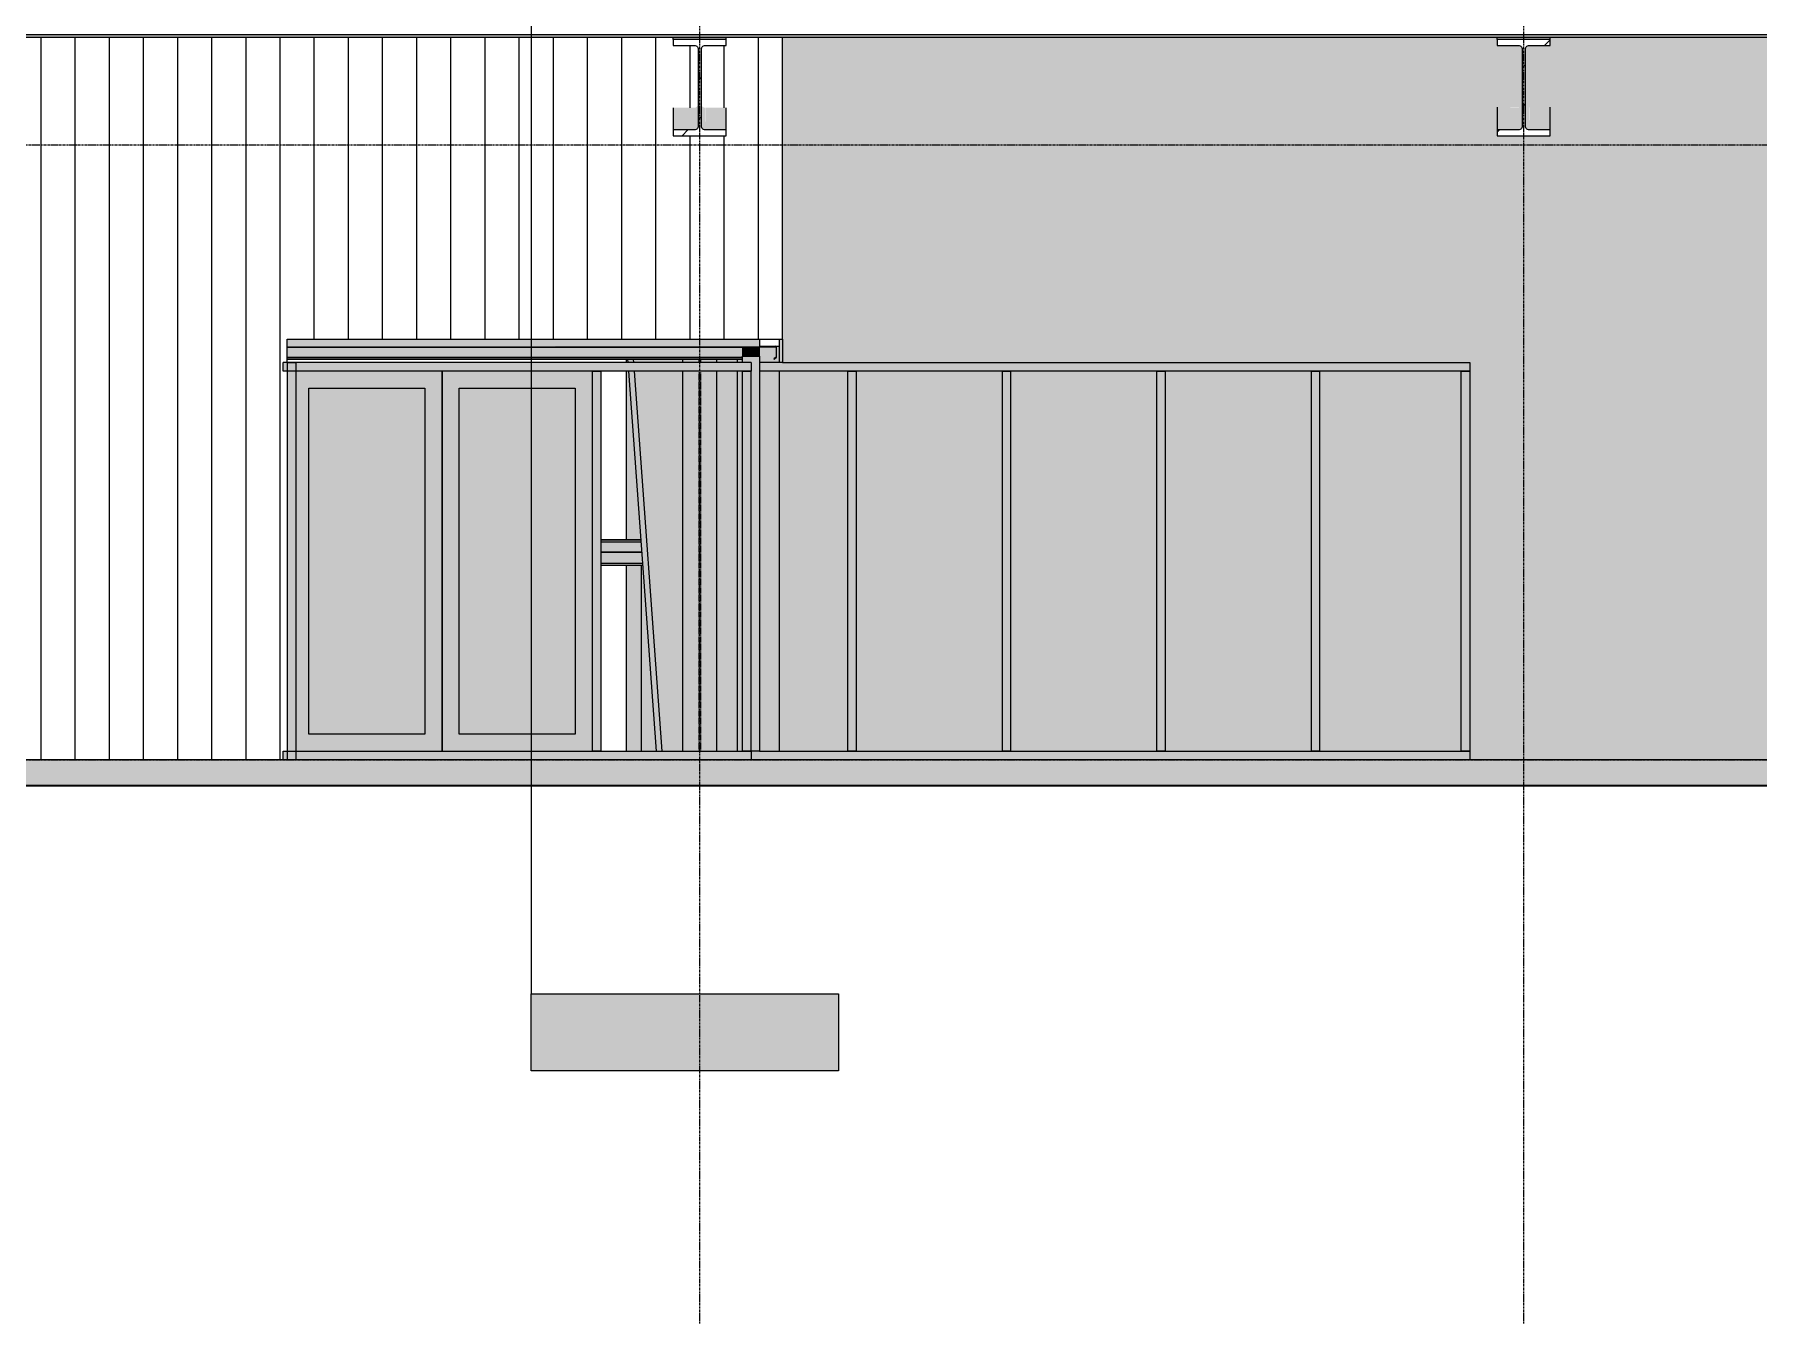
# Model space of a CAD drawing. Header units: inches. Extents: x -54868 to -186, y -265 to 853.
# Drawn here: x -19328.3 to -18924.5, y -132 to 169.8 of the extents above; entities that cross this region are included whole.
import ezdxf

# ---------------------------------------------------------------- set-up
doc = ezdxf.new("R2010")
doc.units = ezdxf.units.IN
doc.header["$MEASUREMENT"] = 0
doc.linetypes.add('Grid Line 1_2_', pattern=[0.875, 0.5, -0.125, 0.125, -0.125])
doc.linetypes.add('Hidden 1_8_', pattern=[0.1875, 0.125, -0.0625])
for name, color, linetype, lineweight in [('A-DOOR', 31, 'Continuous', 9), ('A-FLOR-LEVL', 51, 'Continuous', 9), ('A-GLAZ-CWMG', 51, 'Continuous', 9), ('A-WALL-PATT', 111, 'Continuous', 9), ('C-BLDG-PADS', 91, 'Continuous', 9), ('C-TOPO', 7, 'Continuous', 9), ('G-ANNO-SYMB', 111, 'Continuous', 9), ('I-WALL', 2, 'Continuous', 9), ('L-SITE-WALL', 31, 'Continuous', 9), ('S-BEAM', 12, 'Continuous', 9), ('S-COLS', 52, 'Continuous', 9), ('S-GRID', 1, 'Continuous', 9)]:
    doc.layers.add(name, color=color, linetype=linetype, lineweight=lineweight)
pattern_1 = [(45, (22020.927, 107.706), (-19.007, 19.007), []), (45, (22020.927, 136.506), (-19.007, 19.007), [])]

# ---------------------------------------------------------------- blocks, each defined once
blk = doc.blocks.new('W-Wide Flange-Column - W10X33-835767-Section 7')
at = {"layer": 'S-COLS', "linetype": 'Hidden 1_8_'}
for p, q in [((22349.9, 93), (22349.9, 93.77)), ((22350.21, 93.77), (22350.21, 93)), ((22349.9, 2), (22349.9, 91)), ((22350.21, 91), (22350.21, 2))]:
    blk.add_line(p, q, dxfattribs=at)
blk = doc.blocks.new('W-Wide Flange - W21X166-816541-Section 7')
at = {"layer": 'S-BEAM'}
for points in [[(22351.33, 168.64), (22356.25, 168.64), (22356.17, 169.23), (22343.85, 169.23), (22343.85, 168.64), (22346.49, 168.64)], [(22351.32, 147.48), (22351.3, 152.66), (22350.86, 152.79), (22350.54, 153.11), (22350.43, 153.55), (22350.46, 148.15), (22350.69, 147.75), (22350.93, 147.57), (22351.12, 147.5)], [(22348.79, 147.48), (22348.79, 152.66), (22343.85, 152.66), (22343.85, 147.48), (22346.49, 147.48)], [(22348.79, 147.48), (22349.23, 147.61), (22349.48, 147.82), (22349.66, 148.17), (22349.68, 148.37), (22349.64, 153.31), (22349.41, 152.92), (22348.99, 152.69), (22348.79, 152.66), (22348.79, 147.5)], [(22356.25, 147.48), (22356.17, 152.66), (22351.32, 152.66), (22351.33, 147.48), (22356.17, 147.48)]]:
    blk.add_hatch(color=256, dxfattribs=at).paths.add_polyline_path(points, flags=0)
h = blk.add_hatch(dxfattribs=at)
h.set_pattern_fill('FP_11', color=256, style=0, pattern_type=2)
h.set_pattern_definition(pattern_1)
h.paths.add_polyline_path([(22343.85, 146.12), (22356.25, 146.12), (22356.17, 147.48), (22351.12, 147.5), (22350.76, 147.67), (22350.52, 147.98), (22350.43, 148.37), (22350.45, 166.58), (22350.62, 166.94), (22350.93, 167.19), (22351.33, 167.28), (22356.25, 167.28), (22356.17, 168.64), (22343.85, 168.64), (22343.85, 167.28), (22348.99, 167.25), (22349.34, 167.08), (22349.59, 166.77), (22349.68, 166.39), (22349.66, 148.17), (22349.48, 147.82), (22349.17, 147.57), (22348.79, 147.48), (22343.85, 147.48)], flags=0)
for p, q in [((22343.85, 168.64), (22343.85, 169.23)), ((22356.25, 168.64), (22356.25, 169.23)), ((22343.85, 152.66), (22343.85, 147.48)), ((22356.25, 147.48), (22356.25, 152.66))]:
    blk.add_line(p, q, dxfattribs=at)
at = {"layer": 'S-BEAM', "lineweight": 15}
for p, q in [((22356.25, 168.64), (22343.85, 168.64)), ((22343.85, 168.64), (22343.85, 167.28)), ((22343.85, 167.28), (22348.79, 167.28)), ((22349.68, 166.39), (22349.68, 148.37)), ((22350.43, 148.37), (22350.43, 166.39)), ((22351.32, 167.28), (22356.25, 167.28)), ((22356.25, 167.28), (22356.25, 168.64)), ((22348.79, 147.48), (22343.85, 147.48)), ((22343.85, 147.48), (22343.85, 146.12)), ((22343.85, 146.12), (22356.25, 146.12)), ((22356.25, 147.48), (22351.32, 147.48)), ((22356.25, 146.12), (22356.25, 147.48))]:
    blk.add_line(p, q, dxfattribs=at)
at = {"layer": 'S-BEAM', "lineweight": 15, "flags": 128}
for points in [[(22348.79, 167.28), (22348.99, 167.25), (22349.17, 167.19), (22349.34, 167.08), (22349.48, 166.94), (22349.59, 166.77), (22349.66, 166.58), (22349.68, 166.39)], [(22350.43, 166.39), (22350.45, 166.58), (22350.52, 166.77), (22350.62, 166.94), (22350.76, 167.08), (22350.93, 167.19), (22351.12, 167.25), (22351.32, 167.28)], [(22349.68, 148.37), (22349.66, 148.17), (22349.59, 147.98), (22349.48, 147.82), (22349.34, 147.67), (22349.17, 147.57), (22348.99, 147.5), (22348.79, 147.48)], [(22351.32, 147.48), (22351.12, 147.5), (22350.93, 147.57), (22350.76, 147.67), (22350.62, 147.82), (22350.52, 147.98), (22350.45, 148.17), (22350.43, 148.37)]]:
    blk.add_lwpolyline(points, dxfattribs=at)
blk = doc.blocks.new('Girt_Z - 8_D-790497-Section 7')
at = {"layer": 'S-BEAM'}
for points in [[(22336.8, 96.88), (22364.05, 96.88), (22364.05, 98.45), (22253.43, 98.45), (22253.43, 96.88), (22259.34, 96.88)], [(22364.05, 96.7), (22364.05, 96.88), (22253.43, 96.8), (22253.43, 96.7), (22356.17, 96.7)]]:
    blk.add_hatch(color=256, dxfattribs=at).paths.add_polyline_path(points, flags=0)
h = blk.add_hatch(color=256, dxfattribs=at)
h.paths.add_polyline_path([(21240.18, 94.3), (21288.68, 94.3), (21288.68, 96), (21240.18, 96), (21240.18, 95.17)], flags=0)
h.paths.add_polyline_path([(22336.8, 94.3), (22360.05, 94.3), (22360.05, 96.5), (22364.05, 96.5), (22364.05, 96.62), (22253.43, 96.62), (22253.43, 94.3), (22259.34, 94.3)], flags=0)
h = blk.add_hatch(color=256, dxfattribs=at)
h.paths.add_polyline_path([(22253.43, 93.85), (22360.05, 93.85), (22360.05, 94.3), (22253.43, 94.3)], flags=0)
h.paths.add_polyline_path([(21252.26, 93.85), (21288.68, 93.85), (21288.68, 94.3), (21240.18, 94.3), (21240.18, 93.85)], flags=0)
for p, q in [((22364.05, 98.45), (22364.05, 96.88)), ((22253.43, 96.7), (22364.05, 96.7)), ((22253.43, 96.62), (22364.05, 96.62)), ((22253.43, 94.3), (22360.05, 94.3)), ((22253.43, 93.85), (22360.05, 93.85)), ((22253.43, 93.77), (22360.05, 93.77)), ((22364.05, 96.88), (22364.05, 96.7)), ((22364.05, 96.7), (22364.05, 96.62)), ((22364.05, 96.62), (22364.05, 96.5))]:
    blk.add_line(p, q, dxfattribs=at)
blk = doc.blocks.new('Girt_Z - 8_D-790722-Section 7')
at = {"layer": 'S-BEAM'}
for points in [[(22336.3, 51.4), (22336.3, 51.48), (22326.87, 51.4)], [(22336.33, 50.95), (22336.3, 51.4), (22326.87, 51.4), (22326.87, 50.95)], [(22336.5, 48.63), (22336.33, 50.95), (22326.87, 50.95), (22326.87, 48.63)], [(22336.52, 48.37), (22336.51, 48.55), (22326.87, 48.53), (22326.87, 48.37)], [(22336.7, 46), (22336.52, 48.37), (22326.87, 48.37), (22326.87, 46)], [(22336.73, 45.52), (22336.7, 46), (22326.87, 46), (22326.87, 45.52)]]:
    blk.add_hatch(color=256, dxfattribs=at).paths.add_polyline_path(points, flags=0)
for p, q in [((22336.3, 51.48), (22326.87, 51.48)), ((22336.3, 51.4), (22326.87, 51.4)), ((22336.33, 50.95), (22326.87, 50.95)), ((22336.5, 48.63), (22326.87, 48.63)), ((22336.51, 48.55), (22326.87, 48.55)), ((22326.87, 46), (22336.7, 46)), ((22336.73, 45.52), (22326.87, 45.52))]:
    blk.add_line(p, q, dxfattribs=at)
blk = doc.blocks.new('W-Wide Flange - W21X166-807738-Section 7')
at = {"layer": 'S-BEAM'}
for points in [[(22540.16, 168.64), (22549.25, 168.64), (22549.25, 169.23), (22536.85, 169.23), (22536.85, 168.64)], [(22544.32, 147.48), (22544.3, 152.79), (22543.87, 152.91), (22543.54, 153.24), (22543.43, 153.68), (22543.46, 148.15), (22543.69, 147.75), (22543.93, 147.57), (22544.12, 147.5)], [(22541.79, 147.48), (22541.79, 152.79), (22536.85, 152.79), (22536.85, 147.48), (22540.16, 147.48)], [(22541.79, 147.48), (22542.23, 147.61), (22542.48, 147.82), (22542.66, 148.17), (22542.68, 148.37), (22542.64, 153.44), (22542.41, 153.04), (22541.99, 152.81), (22541.79, 152.79), (22541.79, 147.5)], [(22549.25, 147.48), (22549.25, 152.79), (22544.32, 152.79), (22544.32, 147.48), (22545, 147.48)]]:
    blk.add_hatch(color=256, dxfattribs=at).paths.add_polyline_path(points, flags=0)
h = blk.add_hatch(dxfattribs=at)
h.set_pattern_fill('FP_11', color=256, style=0, pattern_type=2)
h.set_pattern_definition(pattern_1)
h.paths.add_polyline_path([(22536.85, 146.12), (22549.25, 146.12), (22549.25, 147.48), (22544.12, 147.5), (22543.76, 147.67), (22543.52, 147.98), (22543.43, 148.37), (22543.45, 166.58), (22543.62, 166.94), (22543.93, 167.19), (22544.32, 167.28), (22549.25, 167.28), (22549.25, 168.64), (22536.85, 168.64), (22536.85, 167.28), (22541.99, 167.25), (22542.34, 167.08), (22542.59, 166.77), (22542.68, 166.39), (22542.66, 148.17), (22542.48, 147.82), (22542.17, 147.57), (22541.79, 147.48), (22536.85, 147.48)], flags=0)
for p, q in [((22536.85, 168.64), (22536.85, 169.23)), ((22549.25, 168.64), (22549.25, 169.23)), ((22536.85, 152.79), (22536.85, 147.48)), ((22549.25, 147.48), (22549.25, 152.79))]:
    blk.add_line(p, q, dxfattribs=at)
at = {"layer": 'S-BEAM', "lineweight": 15}
for p, q in [((22549.25, 168.64), (22536.85, 168.64)), ((22536.85, 168.64), (22536.85, 167.28)), ((22536.85, 167.28), (22541.79, 167.28)), ((22542.68, 166.39), (22542.68, 148.37)), ((22543.43, 148.37), (22543.43, 166.39)), ((22544.32, 167.28), (22549.25, 167.28)), ((22549.25, 167.28), (22549.25, 168.64)), ((22541.79, 147.48), (22536.85, 147.48)), ((22536.85, 147.48), (22536.85, 146.12)), ((22536.85, 146.12), (22549.25, 146.12)), ((22549.25, 147.48), (22544.32, 147.48)), ((22549.25, 146.12), (22549.25, 147.48))]:
    blk.add_line(p, q, dxfattribs=at)
at = {"layer": 'S-BEAM', "lineweight": 15, "flags": 128}
for points in [[(22541.79, 167.28), (22541.99, 167.25), (22542.17, 167.19), (22542.34, 167.08), (22542.48, 166.94), (22542.59, 166.77), (22542.66, 166.58), (22542.68, 166.39)], [(22543.43, 166.39), (22543.45, 166.58), (22543.52, 166.77), (22543.62, 166.94), (22543.76, 167.08), (22543.93, 167.19), (22544.12, 167.25), (22544.32, 167.28)], [(22542.68, 148.37), (22542.66, 148.17), (22542.59, 147.98), (22542.48, 147.82), (22542.34, 147.67), (22542.17, 147.57), (22541.99, 147.5), (22541.79, 147.48)], [(22544.32, 147.48), (22544.12, 147.5), (22543.93, 147.57), (22543.76, 147.67), (22543.62, 147.82), (22543.52, 147.98), (22543.45, 148.17), (22543.43, 148.37)]]:
    blk.add_lwpolyline(points, dxfattribs=at)
blk = doc.blocks.new('Rectangular Mullion - Rectangular Mullion 1-815607-Section 7')
at = {"layer": 'A-GLAZ-CWMG'}
blk.add_hatch(color=256, dxfattribs=at).paths.add_polyline_path([(22364.05, 91), (22385.67, 91), (22385.67, 93), (22364.05, 93)], flags=0)
for p, q in [((22369.45, 93), (22364.05, 93)), ((22385.67, 91), (22364.05, 91))]:
    blk.add_line(p, q, dxfattribs=at)
blk = doc.blocks.new('Rectangular Mullion - Rectangular Mullion 1-769206-Section 7')
at = {"layer": 'A-GLAZ-CWMG'}
blk.add_hatch(color=256, dxfattribs=at).paths.add_polyline_path([(22494.23, 91), (22530.42, 91), (22530.42, 93), (22494.23, 93)], flags=0)
blk.add_line((22530.42, 91), (22494.23, 91), dxfattribs=at)
blk = doc.blocks.new('Rectangular Mullion - Rectangular Mullion 1-769207-Section 7')
at = {"layer": 'A-GLAZ-CWMG'}
blk.add_hatch(color=256, dxfattribs=at).paths.add_polyline_path([(22494.23, 91), (22494.23, 93), (22458.04, 93), (22458.04, 91)], flags=0)
blk.add_line((22494.23, 91), (22458.04, 91), dxfattribs=at)
blk = doc.blocks.new('Rectangular Mullion - Rectangular Mullion 1-769210-Section 7')
at = {"layer": 'A-GLAZ-CWMG'}
blk.add_hatch(color=256, dxfattribs=at).paths.add_polyline_path([(22494.23, 0), (22530.42, 0), (22530.42, 2), (22494.23, 2)], flags=0)
blk.add_line((22494.23, 2), (22530.42, 2), dxfattribs=at)
blk = doc.blocks.new('Rectangular Mullion - Rectangular Mullion 1-769211-Section 7')
at = {"layer": 'A-GLAZ-CWMG'}
blk.add_hatch(color=256, dxfattribs=at).paths.add_polyline_path([(22458.04, 0), (22494.23, 0), (22494.23, 2), (22458.04, 2)], flags=0)
blk.add_line((22458.04, 2), (22494.23, 2), dxfattribs=at)
blk = doc.blocks.new('Rectangular Mullion - Rectangular Mullion 1-815608-Section 7')
at = {"layer": 'A-GLAZ-CWMG'}
blk.add_hatch(color=256, dxfattribs=at).paths.add_polyline_path([(22362.05, 0), (22385.67, 0), (22385.67, 2), (22362.05, 2)], flags=0)
blk.add_line((22364.05, 2), (22385.67, 2), dxfattribs=at)
blk = doc.blocks.new('Rectangular Mullion - Rectangular Mullion 1-729107-Section 7')
at = {"layer": 'A-GLAZ-CWMG'}
blk.add_hatch(color=256, dxfattribs=at).paths.add_polyline_path([(22530.42, 2), (22530.42, 91), (22528.42, 91), (22528.42, 2)], flags=0)
for p, q in [((22528.42, 91), (22530.42, 91)), ((22528.42, 2), (22528.42, 91)), ((22530.42, 2), (22528.42, 2))]:
    blk.add_line(p, q, dxfattribs=at)
blk = doc.blocks.new('Rectangular Mullion - Rectangular Mullion 1-729102-Section 7')
at = {"layer": 'A-GLAZ-CWMG'}
blk.add_hatch(color=256, dxfattribs=at).paths.add_polyline_path([(22495.23, 2), (22495.23, 91), (22493.23, 91), (22493.23, 2)], flags=0)
for p, q in [((22493.23, 91), (22495.23, 91)), ((22493.23, 91), (22493.23, 2)), ((22495.23, 91), (22495.23, 2)), ((22495.23, 2), (22493.23, 2))]:
    blk.add_line(p, q, dxfattribs=at)
blk = doc.blocks.new('Rectangular Mullion - Profile_Polycarbonate_Upper and left-750948-Section 7')
at = {"layer": 'A-GLAZ-CWMG'}
h = blk.add_hatch(color=256, dxfattribs=at)
h.paths.add_polyline_path([(22332.81, 2), (22336.43, 2), (22336.43, 45.52), (22332.81, 45.52), (22332.81, 20.18)], flags=0)
h.paths.add_polyline_path([(22332.81, 51.48), (22336.3, 51.48), (22333.41, 91), (22332.81, 91)], flags=0)
h.paths.add_polyline_path([(22332.81, 93), (22333.27, 93), (22333.21, 93.77), (22332.81, 93.77)], flags=0)
for p, q in [((22332.81, 93.77), (22332.81, 93)), ((22332.81, 91), (22332.81, 51.48)), ((22332.81, 45.52), (22332.81, 2))]:
    blk.add_line(p, q, dxfattribs=at)
blk = doc.blocks.new('Rectangular Mullion - Rectangular Mullion 1-809290-Section 7')
at = {"layer": 'A-GLAZ-CWMG'}
blk.add_hatch(color=256, dxfattribs=at).paths.add_polyline_path([(22364.05, 2), (22364.05, 94.5), (22360.05, 94.5), (22360.05, 93), (22362.05, 93), (22362.05, 2)], flags=0)
for p, q in [((22360.05, 94.5), (22364.05, 94.5)), ((22360.05, 93), (22360.05, 94.5)), ((22364.05, 94.5), (22364.05, 2)), ((22364.05, 2), (22362.05, 2))]:
    blk.add_line(p, q, dxfattribs=at)
blk = doc.blocks.new('Rectangular Mullion - Rectangular Mullion 1-815587-Section 7')
at = {"layer": 'A-GLAZ-CWMG'}
blk.add_hatch(color=256, dxfattribs=at).paths.add_polyline_path([(22360.05, 94.5), (22364.05, 94.5), (22364.05, 96.5), (22360.05, 96.5), (22360.05, 95.17)], flags=0)
for p, q in [((22360.05, 96.5), (22360.05, 94.5)), ((22364.05, 96.5), (22360.05, 96.5)), ((22360.05, 94.5), (22364.05, 94.5)), ((22364.05, 94.5), (22364.05, 96.5))]:
    blk.add_line(p, q, dxfattribs=at)
blk = doc.blocks.new('Door_Single_Storefront - one-815663-Section 7')
at = {"layer": 'A-DOOR'}
h = blk.add_hatch(color=256, dxfattribs=at)
h.paths.add_polyline_path([(22324.87, 2), (22324.87, 91), (22289.68, 91), (22289.68, 2)], flags=0)
h.paths.add_polyline_path([(22293.68, 6), (22293.68, 87), (22320.87, 87), (22320.87, 6)], flags=0)
blk.add_hatch(color=256, dxfattribs=at).paths.add_polyline_path([(22293.68, 6), (22320.87, 6), (22320.87, 87), (22293.68, 87), (22293.68, 20.18)], flags=0)
for p, q in [((22289.68, 91), (22289.68, 2)), ((22293.68, 6), (22293.68, 87)), ((22293.68, 87), (22320.87, 87)), ((22320.87, 87), (22320.87, 6)), ((22320.87, 6), (22293.68, 6))]:
    blk.add_line(p, q, dxfattribs=at)
blk = doc.blocks.new('Door_Single_Storefront - one-824383-Section 7')
at = {"layer": 'A-DOOR'}
h = blk.add_hatch(color=256, dxfattribs=at)
h.paths.add_polyline_path([(22255.43, 2), (22289.68, 2), (22289.68, 91), (22255.43, 91), (22255.43, 2.12)], flags=0)
h.paths.add_polyline_path([(22259.34, 6), (22258.49, 6), (22258.49, 87), (22285.68, 87), (22285.68, 6)], flags=0)
blk.add_hatch(color=256, dxfattribs=at).paths.add_polyline_path([(22258.49, 6), (22285.68, 6), (22285.68, 87), (22258.49, 87), (22258.49, 33.19)], flags=0)
for p, q in [((22289.68, 2), (22289.68, 91)), ((22258.49, 6), (22258.49, 87)), ((22258.49, 87), (22285.68, 87)), ((22285.68, 87), (22285.68, 6)), ((22285.68, 6), (22258.49, 6))]:
    blk.add_line(p, q, dxfattribs=at)
blk = doc.blocks.new('Rectangular Mullion - Rectangular Mullion 1-V88-Section 7')
at = {"layer": 'A-GLAZ-CWMG'}
blk.add_hatch(color=256, dxfattribs=at).paths.add_polyline_path([(22325.87, 91), (22362.05, 91), (22362.05, 93), (22325.87, 93)], flags=0)
for p, q in [((22362.05, 93), (22325.87, 93)), ((22362.05, 93), (22362.05, 91)), ((22362.05, 91), (22325.87, 91))]:
    blk.add_line(p, q, dxfattribs=at)
blk = doc.blocks.new('Rectangular Mullion - Rectangular Mullion 1-815657-Section 7')
at = {"layer": 'A-GLAZ-CWMG'}
blk.add_hatch(color=256, dxfattribs=at).paths.add_polyline_path([(22325.87, 91), (22325.87, 93), (22289.68, 93), (22289.68, 91)], flags=0)
for p, q in [((22325.87, 93), (22289.68, 93)), ((22325.87, 91), (22289.68, 91))]:
    blk.add_line(p, q, dxfattribs=at)
blk = doc.blocks.new('Rectangular Mullion - Rectangular Mullion 1-V89-Section 7')
at = {"layer": 'A-GLAZ-CWMG'}
blk.add_hatch(color=256, dxfattribs=at).paths.add_polyline_path([(22336.8, 0), (22362.05, 0), (22362.05, 2), (22325.87, 2), (22325.87, 0)], flags=0)
for p, q in [((22325.87, 2), (22362.05, 2)), ((22362.05, 2), (22362.05, 0))]:
    blk.add_line(p, q, dxfattribs=at)
blk = doc.blocks.new('Rectangular Mullion - Rectangular Mullion 1-769212-Section 7')
at = {"layer": 'A-GLAZ-CWMG'}
blk.add_hatch(color=256, dxfattribs=at).paths.add_polyline_path([(22289.68, 0), (22325.87, 0), (22325.87, 2), (22289.68, 2)], flags=0)
blk.add_line((22289.68, 2), (22325.87, 2), dxfattribs=at)
blk = doc.blocks.new('Rectangular Mullion - Rectangular Mullion 1-824384-Section 7')
at = {"layer": 'A-GLAZ-CWMG'}
blk.add_hatch(color=256, dxfattribs=at).paths.add_polyline_path([(22259.34, 0), (22289.68, 0), (22289.68, 2), (22252.49, 2), (22252.49, 0)], flags=0)
for p, q in [((22252.49, 0), (22252.49, 2)), ((22252.49, 2), (22289.68, 2))]:
    blk.add_line(p, q, dxfattribs=at)
blk = doc.blocks.new('Rectangular Mullion - Rectangular Mullion 1-824385-Section 7')
at = {"layer": 'A-GLAZ-CWMG'}
blk.add_hatch(color=256, dxfattribs=at).paths.add_polyline_path([(22255.43, 0), (22255.43, 93), (22253.43, 93), (22253.43, 0)], flags=0)
for p, q in [((22253.43, 93), (22255.43, 93)), ((22253.43, 93), (22253.43, 0)), ((22255.43, 93), (22255.43, 0))]:
    blk.add_line(p, q, dxfattribs=at)
blk = doc.blocks.new('Rectangular Mullion - Rectangular Mullion 1-V90-Section 7')
at = {"layer": 'A-GLAZ-CWMG'}
blk.add_hatch(color=256, dxfattribs=at).paths.add_polyline_path([(22362.05, 2), (22362.05, 91), (22360.05, 91), (22360.05, 2)], flags=0)
for p, q in [((22360.05, 91), (22362.05, 91)), ((22360.05, 2), (22360.05, 91)), ((22362.05, 2), (22362.05, 91)), ((22362.05, 2), (22360.05, 2))]:
    blk.add_line(p, q, dxfattribs=at)
blk = doc.blocks.new('Rectangular Mullion - Rectangular Mullion 1-824386-Section 7')
at = {"layer": 'A-GLAZ-CWMG'}
blk.add_hatch(color=256, dxfattribs=at).paths.add_polyline_path([(22252.49, 91), (22289.68, 91), (22289.68, 93), (22252.49, 93)], flags=0)
for p, q in [((22252.49, 91), (22252.49, 93)), ((22289.68, 93), (22252.49, 93)), ((22289.68, 91), (22252.49, 91))]:
    blk.add_line(p, q, dxfattribs=at)
blk = doc.blocks.new('Girt_Z - 8_D-837466-Section 7')
at = {"layer": 'S-BEAM'}
h = blk.add_hatch(color=256, dxfattribs=at)
h.paths.add_polyline_path([(22367.48, 93.77), (22368.05, 94.25), (22368.05, 96.62), (22367.94, 96.62), (22367.94, 94.3), (22367.41, 93.85)], flags=0)
h.paths.add_polyline_path([(22364.05, 96.7), (22367.87, 96.72), (22367.87, 96.8), (22364.05, 96.72)], flags=0)
for p, q in [((22367.87, 96.8), (22364.05, 96.8)), ((22364.05, 96.7), (22367.87, 96.7)), ((22367.94, 94.3), (22367.41, 93.85)), ((22367.41, 93.85), (22367.48, 93.77)), ((22367.48, 93.77), (22368.05, 94.25)), ((22367.94, 96.62), (22367.94, 94.3)), ((22368.05, 94.25), (22368.05, 96.62))]:
    blk.add_line(p, q, dxfattribs=at)
for radius, start in [(0.188, 0), (0.0782, 2.1227)]:
    blk.add_arc((22367.87, 96.62), radius, start, 90, dxfattribs=at)
blk = doc.blocks.new('Girt_Z - 8_D-834020-Section 7')
at = {"layer": 'S-BEAM'}
h = blk.add_hatch(color=256, dxfattribs=at)
h.paths.add_polyline_path([(20903.65, 169.23), (21117.3, 169.23), (21117.3, 169.79), (20902.55, 169.79), (20902.55, 169.23)], flags=0)
h.paths.add_polyline_path([(21136.06, 169.23), (21235.18, 169.23), (21235.18, 169.79), (21122.3, 169.79), (21122.3, 169.23)], flags=0)
h.paths.add_polyline_path([(21257.1, 169.23), (21288.68, 169.23), (21288.68, 169.79), (21240.18, 169.79), (21240.18, 169.23), (21252.26, 169.23)], flags=0)
h.paths.add_polyline_path([(21293.68, 169.23), (21409.12, 169.23), (21409.12, 169.79), (21293.68, 169.79)], flags=0)
h.paths.add_polyline_path([(21414.12, 169.23), (22786.18, 169.23), (22786.18, 169.79), (21414.12, 169.79)], flags=0)
for p, q in [((21414.12, 169.79), (22786.18, 169.79)), ((21414.12, 169.23), (22786.18, 169.23))]:
    blk.add_line(p, q, dxfattribs=at)
blk = doc.blocks.new('Section - 3_32_ x 3_8_-18514-Section 7')
at = {"layer": 'G-ANNO-SYMB'}
blk.add_hatch(color=256, dxfattribs=at).paths.add_polyline_path([(22382.53, -54.82), (22310.53, -54.82), (22310.53, -72.82), (22382.53, -72.82)], flags=0)
for p, q in [((22310.53, -72.82), (22310.53, -54.82)), ((22310.53, -54.82), (22382.53, -54.82)), ((22382.53, -54.82), (22382.53, -72.82)), ((22382.53, -72.82), (22310.53, -72.82))]:
    blk.add_line(p, q, dxfattribs=at)

msp = doc.modelspace()

# ---------------------------------------------------------------- hatches: boundary and pattern name
at = {"layer": 'A-WALL-PATT'}
h = msp.add_hatch(dxfattribs=at)
h.set_pattern_fill('FP_15', color=256, style=0, pattern_type=2)
h.set_pattern_definition([(90, (22305.219, 0), (-8, 5e-16), [])])
h.paths.add_polyline_path([(-20400.2431, 0), (-20365.3681, 0), (-20365.3681, 87), (-20327.3681, 87), (-20327.3681, 0), (-20287.3681, 0), (-20287.3681, 169.23363), (-20372.5431, 169.23363), (-20372.5431, 167.27709), (-20377.67614, 167.25475), (-20378.03301, 167.08275), (-20378.27996, 166.77281), (-20378.3681, 166.38631), (-20378.33311, 153.30741), (-20378.10141, 152.91529), (-20377.70584, 152.68948), (-20377.4781, 152.65977), (-20372.5431, 152.65977), (-20372.5431, 146.11874), (-20384.9431, 146.11874), (-20384.9431, 152.65977), (-20379.76515, 152.69481), (-20379.3734, 152.92669), (-20379.14778, 153.32261), (-20379.1181, 153.55054), (-20379.14041, 166.58453), (-20379.31227, 166.9417), (-20379.62194, 167.18887), (-20380.0081, 167.27709), (-20384.9431, 167.27709), (-20384.9431, 169.23363), (-20400.2431, 169.23363), (-20400.2431, 20.17505)], flags=0)
h.paths.add_polyline_path([(-19728.0152, 0), (-19270.0556, 0), (-19270.0556, 2), (-19269.1181, 2), (-19269.1181, 91), (-19270.0556, 91), (-19270.0556, 93), (-19269.1181, 93), (-19269.1181, 98.449), (-19153.0925, 98.449), (-19153.0925, 169.23363), (-19166.2931, 169.23363), (-19166.37582, 167.27709), (-19171.42614, 167.25475), (-19171.78301, 167.08275), (-19172.02996, 166.77281), (-19172.1181, 166.38631), (-19172.08311, 153.30741), (-19171.85141, 152.91529), (-19171.45584, 152.68948), (-19171.21754, 152.65977), (-19166.2931, 152.65977), (-19166.37582, 146.11874), (-19178.6931, 146.11874), (-19178.6931, 152.65977), (-19173.51515, 152.69481), (-19173.1234, 152.92669), (-19172.89778, 153.32261), (-19172.8681, 153.55054), (-19172.89041, 166.58453), (-19173.06227, 166.9417), (-19173.37194, 167.18887), (-19173.7581, 167.27709), (-19178.6931, 167.27709), (-19178.6931, 169.23363), (-19407.90348, 169.23363), (-19407.90348, 167.27709), (-19413.03652, 167.25475), (-19413.39338, 167.08275), (-19413.64034, 166.77281), (-19413.72848, 166.38631), (-19413.69348, 153.30741), (-19413.46179, 152.91529), (-19413.06621, 152.68948), (-19412.83848, 152.65977), (-19407.90348, 152.65977), (-19407.90348, 146.11874), (-19420.30348, 146.11874), (-19420.30348, 152.65977), (-19415.12552, 152.69481), (-19414.73378, 152.92669), (-19414.50816, 153.32261), (-19414.47848, 153.55054), (-19414.50079, 166.58453), (-19414.67265, 166.9417), (-19414.98232, 167.18887), (-19415.36848, 167.27709), (-19420.30348, 167.27709), (-19420.30348, 169.23363), (-19648.7931, 169.23363), (-19648.7931, 167.27709), (-19653.92614, 167.25475), (-19654.28301, 167.08275), (-19654.52996, 166.77281), (-19654.6181, 166.38631), (-19654.58311, 153.30741), (-19654.35141, 152.91529), (-19653.95584, 152.68948), (-19653.7281, 152.65977), (-19648.7931, 152.65977), (-19648.7931, 146.11874), (-19661.1931, 146.11874), (-19661.1931, 152.65977), (-19656.01515, 152.69481), (-19655.6234, 152.92669), (-19655.39778, 153.32261), (-19655.3681, 153.55054), (-19655.39041, 166.58453), (-19655.56227, 166.9417), (-19655.87194, 167.18887), (-19656.2581, 167.27709), (-19661.1931, 167.27709), (-19661.1931, 169.23363), (-19890.0431, 169.23363), (-19890.0431, 167.27709), (-19895.17614, 167.25475), (-19895.53301, 167.08275), (-19895.77996, 166.77281), (-19895.8681, 166.38631), (-19895.83311, 153.30741), (-19895.60141, 152.91529), (-19895.20584, 152.68948), (-19894.9781, 152.65977), (-19890.0431, 152.65977), (-19890.0431, 146.11874), (-19902.4431, 146.11874), (-19902.4431, 152.65977), (-19897.26515, 152.69481), (-19896.8734, 152.92669), (-19896.64778, 153.32261), (-19896.6181, 153.55054), (-19896.64041, 166.58453), (-19896.81227, 166.9417), (-19897.12194, 167.18887), (-19897.5081, 167.27709), (-19902.4431, 167.27709), (-19902.4431, 169.23363), (-20108.4306, 169.23363), (-20108.4306, 0), (-19882.9502, 0)], flags=0)
h.paths.add_polyline_path([(-20228.8681, 0), (-20188.8681, 0), (-20188.8681, 87), (-20150.8681, 87), (-20150.8681, 0), (-20113.4306, 0), (-20113.4306, 169.23363), (-20131.2931, 169.23363), (-20131.2931, 167.27709), (-20136.42614, 167.25475), (-20136.78301, 167.08275), (-20137.02996, 166.77281), (-20137.1181, 166.38631), (-20137.08311, 153.30741), (-20136.85141, 152.91529), (-20136.45584, 152.68948), (-20136.2281, 152.65977), (-20131.2931, 152.65977), (-20131.2931, 146.11874), (-20143.6931, 146.11874), (-20143.6931, 152.65977), (-20138.51515, 152.69481), (-20138.1234, 152.92669), (-20137.89778, 153.32261), (-20137.8681, 153.55054), (-20137.89041, 166.58453), (-20138.06227, 166.9417), (-20138.37194, 167.18887), (-20138.7581, 167.27709), (-20143.6931, 167.27709), (-20143.6931, 169.23363), (-20228.8681, 169.23363), (-20228.8681, 94.75)], flags=0)
h.paths.add_polyline_path([(-20376.06763, 93.76791), (-20376.13794, 93.8517), (-20375.60247, 94.301), (-20375.60247, 96.62006), (-20375.4931, 96.61719), (-20375.4931, 94.25), (-20375.60247, 94.15822)], flags=0)
h.paths.add_polyline_path([(-20382.91857, 93.76791), (-20383.4931, 94.301), (-20383.4931, 96.61719), (-20383.38372, 96.62128), (-20383.32294, 94.25), (-20382.84826, 93.8517)], flags=0)
h.paths.add_polyline_path([(-20270.2877, 96), (-20233.8681, 96), (-20233.8681, 169.23363), (-20282.3681, 169.23363), (-20282.3681, 96)], flags=0)
h.paths.add_polyline_path([(-20376.80551, 96.69531), (-20383.30566, 96.69531), (-20383.3056, 96.80469), (-20375.6806, 96.80469), (-20375.68057, 96.69531)], flags=0)
h.paths.add_polyline_path([(-20382.91857, 142.01791), (-20383.4931, 142.551), (-20383.4931, 144.86719), (-20383.38372, 144.86719), (-20383.3056, 142.48545), (-20382.89433, 142.0468)], flags=0)
h.paths.add_polyline_path([(-20376.06763, 142.01791), (-20376.13794, 142.1017), (-20375.60247, 142.551), (-20375.60247, 144.87006), (-20375.4931, 144.86719), (-20375.4931, 142.5), (-20375.68057, 142.34269)], flags=0)
h.paths.add_polyline_path([(-20377.16492, 144.94531), (-20383.30566, 144.94531), (-20383.30566, 145.05469), (-20375.6806, 145.05469), (-20375.68057, 144.94531), (-20376.80551, 144.94531)], flags=0)
h.paths.add_polyline_path([(-20289.65457, 177.43485), (-20287.3681, 177.43485), (-20287.3681, 178.14521), (-20400.2431, 178.14521), (-20400.2431, 177.43485), (-20309.02145, 177.43485)], flags=0)
h.paths.add_polyline_path([(-19166.37582, 177.43485), (-19153.0925, 177.43485), (-19153.0925, 178.14521), (-20108.4306, 178.14521), (-20108.4306, 177.43485), (-19185.7427, 177.43485)], flags=0)
h.paths.add_polyline_path([(-20282.3681, 177.43485), (-20233.8681, 177.43485), (-20233.8681, 178.14521), (-20282.3681, 178.14521)], flags=0)
h.paths.add_polyline_path([(-20177.18671, 177.43485), (-20113.4306, 177.43485), (-20113.4306, 178.14521), (-20228.8681, 178.14521), (-20228.8681, 177.43485), (-20192.8202, 177.43485)], flags=0)
h.paths.add_polyline_path([(-19650.5477, 186.20255), (-19186.1181, 186.20255), (-19186.1181, 241.25), (-19185.8681, 241.25), (-19185.8681, 186.20255), (-19153.0925, 186.20255), (-19153.0925, 339.52669), (-20228.82643, 384.34894), (-20228.82643, 240), (-20400.2431, 240), (-20400.2431, 186.20255), (-19728.0152, 186.20255)], flags=0)
h.paths.add_polyline_path([(-19220.4931, 192.64103), (-19223.09782, 192.86892), (-19225.6234, 193.54564), (-19227.9931, 194.65065), (-19230.13491, 196.15037), (-19231.98377, 197.99922), (-19233.48348, 200.14103), (-19234.58849, 202.51073), (-19235.26522, 205.03631), (-19235.4931, 207.64103), (-19235.26522, 210.24576), (-19234.58849, 212.77134), (-19233.48348, 215.14103), (-19231.98377, 217.28285), (-19230.13491, 219.1317), (-19227.9931, 220.63141), (-19225.6234, 221.73642), (-19223.09782, 222.41315), (-19220.4931, 222.64103), (-19217.88838, 222.41315), (-19215.3628, 221.73642), (-19212.9931, 220.63141), (-19210.85129, 219.1317), (-19209.00243, 217.28285), (-19207.50272, 215.14103), (-19206.39771, 212.77134), (-19205.72098, 210.24576), (-19205.4931, 207.64103), (-19205.72098, 205.03631), (-19206.39771, 202.51073), (-19207.50272, 200.14103), (-19209.00243, 197.99922), (-19210.85129, 196.15037), (-19212.9931, 194.65065), (-19215.3628, 193.54564), (-19217.88838, 192.86892)], flags=0)
at = {"layer": 'C-BLDG-PADS'}
h = msp.add_hatch(dxfattribs=at)
h.set_pattern_fill('FP_12', color=256, style=0, pattern_type=2)
h.set_pattern_definition([(50, (22020.927, 107.706), (55.0854, -4.81984), [5.76, -63.36]), (355, (22020.927, 107.706), (-10.65569, 57.76853), [4.608, -50.688]), (100.451, (22025.517, 107.305), (44.42947, 52.94866), [4.895, -53.848]), (46.184, (22020.93, 123.066), (81.96444, -12.71212), [8.64, -95.04]), (96.636, (22027.76, 122.01), (71.7815, 74.81238), [7.343, -80.772]), (351.184, (22020.93, 123.07), (71.78195, 74.81243), [6.912, -76.032]), (21, (22028.607, 119.226), (45.84207, -30.92146), [5.76, -63.36]), (326, (22028.607, 119.226), (18.687064, 55.69148), [4.608, -50.688]), (71.451, (22032.427, 116.65), (64.52891, 24.77011), [4.895, -53.848]), (37.5, (22020.927, 107.706), (0.933895, 25.566816), [2.534, -47.539, 2.534, -48.922, -50.88]), (37.5, (22020.927, 107.706), (0.933895, 25.566816), [-101.53, 2.534, -48.346]), (7.5, (22020.927, 107.706), (20.20404, 30.291303), [2.534, -26.803, 2.534, -46.387, -19.392]), (7.5, (22020.927, 107.706), (20.20404, 30.291303), [-78.259, 2.534, -16.858]), (327.5, (22003.8, 107.706), (40.9977845, -1.732403), [2.534, -16.666, 2.534, -57.37, -79.488]), (327.5, (22003.8, 107.706), (40.9977845, -1.732403), [-79.104, 2.534, -76.954]), (317.5, (21996.12, 107.706), (44.788883, 7.68784), [2.534, -22.426, 2.534, -37.248, -56.448]), (317.5, (21996.12, 107.706), (44.788883, 7.68784), [-64.742, 2.534, -53.914])])
h.paths.add_polyline_path([(-18723.1181, -6), (-18723.1181, 0), (-20626.0305, 0), (-20626.0305, -6), (-18798.4052, -6)], flags=0)
at = {"layer": 'I-WALL'}
h = msp.add_hatch(color=256, dxfattribs=at)
h.paths.add_polyline_path([(-18798.4052, 0), (-18735.8681, 0), (-18735.8681, 146.11874), (-18744.4431, 146.11874), (-18744.4431, 152.78738), (-18739.26668, 152.82184), (-18738.87405, 153.05357), (-18738.64786, 153.44989), (-18738.6181, 153.67815), (-18738.64041, 166.58453), (-18738.81227, 166.9417), (-18739.12194, 167.18887), (-18739.5081, 167.27709), (-18744.4431, 167.27709), (-18744.4431, 169.23363), (-18973.2931, 169.23363), (-18973.2931, 167.27709), (-18978.42614, 167.25475), (-18978.78301, 167.08275), (-18979.02996, 166.77281), (-18979.1181, 166.38631), (-18979.08368, 153.43655), (-18978.85214, 153.04355), (-18978.45615, 152.81716), (-18978.2281, 152.78738), (-18973.2931, 152.78738), (-18973.2931, 146.11874), (-18985.6931, 146.11874), (-18985.6931, 152.78738), (-18980.51668, 152.82184), (-18980.12405, 153.05357), (-18979.89786, 153.44989), (-18979.8681, 153.67815), (-18979.89041, 166.58453), (-18980.06227, 166.9417), (-18980.37194, 167.18887), (-18980.7581, 167.27709), (-18985.6931, 167.27709), (-18985.6931, 169.23363), (-19153.0925, 169.23363), (-19153.0925, 93), (-18992.12716, 93), (-18992.12716, 0), (-18953.3402, 0)], flags=0)
h.paths.add_polyline_path([(-18735.8681, 152.78738), (-18735.8681, 167.27709), (-18737.17614, 167.25475), (-18737.53301, 167.08275), (-18737.77996, 166.77281), (-18737.8681, 166.38631), (-18737.83368, 153.43655), (-18737.60214, 153.04355), (-18737.20615, 152.81716), (-18736.9781, 152.78738)], flags=0)
h.paths.add_polyline_path([(-18736.3681, 173.94572), (-18735.8681, 173.94572), (-18735.8681, 178.14521), (-19153.0925, 178.14521), (-19153.0925, 177.43485), (-18736.3681, 177.43485), (-18736.3681, 176.80715)], flags=0)
h = msp.add_hatch(color=256, dxfattribs=at)
h.paths.add_polyline_path([(-19153.8681, 2), (-19137.87716, 2), (-19137.87716, 91), (-19153.8681, 91), (-19153.8681, 20.17505)], flags=0)
h.paths.add_polyline_path([(-18994.12716, 2), (-18994.12716, 91), (-19027.31466, 91), (-19027.31466, 2)], flags=0)
h.paths.add_polyline_path([(-19135.87716, 2), (-19101.68966, 2), (-19101.68966, 91), (-19135.87716, 91), (-19135.87716, 12.56358)], flags=0)
h.paths.add_polyline_path([(-19029.31466, 2), (-19029.31466, 91), (-19063.50216, 91), (-19063.50216, 2)], flags=0)
h.paths.add_polyline_path([(-19099.68966, 2), (-19065.50216, 2), (-19065.50216, 91), (-19099.68966, 91), (-19099.68966, 37.83434)], flags=0)
h.paths.add_polyline_path([(-19153.0925, 93), (-19153.0925, 98.449), (-19153.8681, 98.449), (-19153.8681, 93)], flags=0)
h = msp.add_hatch(color=256, dxfattribs=at)
h.paths.add_polyline_path([(-19158.4931, 2), (-19153.8681, 2), (-19153.8681, 91), (-19158.4931, 91), (-19158.4931, 20.17505)], flags=0)
h.paths.add_polyline_path([(-19154.4931, 93), (-19153.8681, 93), (-19153.8681, 96.75), (-19158.4931, 96.68532), (-19158.4931, 93), (-19154.60247, 93)], flags=0)
h.paths.add_polyline_path([(-19155.06763, 93.76791), (-19155.13794, 93.8517), (-19154.60247, 94.301), (-19154.60247, 96.62006), (-19154.4931, 96.61719), (-19154.4931, 94.25), (-19154.96778, 93.8517)], flags=0)
at = {"layer": 'L-SITE-WALL'}
msp.add_hatch(color=256, dxfattribs=at).paths.add_polyline_path([(-19182.63907, 2), (-19185.81531, 45.51791), (-19186.1181, 45.51791), (-19186.1181, 2), (-19185.17433, 2)], flags=0)
at = {"layer": 'S-COLS'}
h = msp.add_hatch(color=256, dxfattribs=at)
h.paths.add_polyline_path([(-19182.63907, 2), (-19181.38575, 2), (-19187.88158, 91), (-19189.1349, 91), (-19183.96561, 20.17505)], flags=0)
h.paths.add_polyline_path([(-19188.02755, 93), (-19188.0836, 93.76791), (-19189.33692, 93.76791), (-19189.28088, 93)], flags=0)
h = msp.add_hatch(color=256, dxfattribs=at)
h.paths.add_polyline_path([(-19181.23977, 2), (-19176.47357, 2), (-19176.47357, 91), (-19187.88158, 91), (-19181.38575, 2)], flags=0)
h.paths.add_polyline_path([(-19163.7431, 2), (-19163.7431, 91), (-19168.51263, 91), (-19168.51263, 2)], flags=0)
h.paths.add_polyline_path([(-19168.51263, 93), (-19163.7431, 93), (-19163.7431, 93.76791), (-19168.51263, 93.76791)], flags=0)
h.paths.add_polyline_path([(-19181.23977, 93), (-19176.47357, 93), (-19176.47357, 93.76791), (-19188.0836, 93.76791), (-19188.02755, 93), (-19185.7427, 93)], flags=0)
h = msp.add_hatch(color=256, dxfattribs=at)
h.paths.add_polyline_path([(-19168.51263, 2), (-19168.51263, 91), (-19176.47357, 91), (-19176.47357, 2)], flags=0)
h.paths.add_polyline_path([(-19176.47357, 93), (-19168.51263, 93), (-19168.51263, 93.76791), (-19176.47357, 93.76791)], flags=0)
h = msp.add_hatch(color=256, dxfattribs=at)
h.paths.add_polyline_path([(-19163.7431, 2), (-19162.4931, 2), (-19162.4931, 91), (-19163.7431, 91), (-19163.7431, 20.17505)], flags=0)
h.paths.add_polyline_path([(-19163.7431, 93), (-19162.4931, 93), (-19162.4931, 93.76791), (-19163.7431, 93.76791)], flags=0)

# ---------------------------------------------------------------- linework, layer by layer
at = {"layer": 'A-FLOR-LEVL', "linetype": 'Grid Line 1_2_'}
for p, q in [((-21160.94508, 144), (-18295.17481, 144)), ((-21160.94508, 0), (-18295.17481, 0))]:
    msp.add_line(p, q, dxfattribs=at)
at = {"layer": 'C-BLDG-PADS'}
for p, q in [((-18723.1181, 0), (-20622.3681, 0)), ((-20626.0305, -6), (-18723.1181, -6))]:
    msp.add_line(p, q, dxfattribs=at)
at = {"layer": 'C-TOPO'}
msp.add_line((-18792.91407, -6.00628), (-20054.98829, -6.00628), dxfattribs=at)
at = {"layer": 'C-TOPO', "lineweight": 35}
msp.add_line((-20054.98793, -6.00628), (-18792.9129, -6.00628), dxfattribs=at)
at = {"layer": 'G-ANNO-SYMB'}
msp.add_line((-19212.01489, 545.15708), (-19212.01489, -54.81697), dxfattribs=at)
at = {"layer": 'I-WALL'}
for p, q in [((-19153.8681, 98.449), (-19153.8681, 93)), ((-19153.0925, 98.449), (-19153.0925, 93)), ((-19153.8681, 96.75), (-19154.68059, 96.75)), ((-19153.0925, 93), (-18992.12716, 93)), ((-18992.12716, 93), (-18992.12716, 0)), ((-19153.8681, 91), (-19153.8681, 2))]:
    msp.add_line(p, q, dxfattribs=at)
at = {"layer": 'L-SITE-WALL'}
for p, q in [((-19153.0925, 98.449), (-19153.0925, 169.23363)), ((-19269.1181, 93), (-19269.1181, 98.449)), ((-19269.1181, 98.449), (-19153.0925, 98.449)), ((-19186.1181, 2), (-19186.1181, 45.51791))]:
    msp.add_line(p, q, dxfattribs=at)
at = {"layer": 'S-COLS'}
for p, q in [((-19189.28088, 93), (-19189.33692, 93.76791)), ((-19188.0836, 93.76791), (-19188.02755, 93)), ((-19176.47357, 93), (-19176.47357, 93.76791)), ((-19168.51263, 93), (-19168.51263, 93.76791)), ((-19163.7431, 93.76791), (-19163.7431, 93)), ((-19182.63907, 2), (-19189.1349, 91)), ((-19187.88158, 91), (-19181.38575, 2)), ((-19176.47357, 2), (-19176.47357, 91)), ((-19168.51263, 2), (-19168.51263, 91)), ((-19163.7431, 91), (-19163.7431, 2))]:
    msp.add_line(p, q, dxfattribs=at)
at = {"layer": 'S-GRID', "linetype": 'Grid Line 1_2_'}
for p, q in [((-19172.4931, -132), (-19172.4931, 648.65882)), ((-18979.4931, -132), (-18979.4931, 648.65882))]:
    msp.add_line(p, q, dxfattribs=at)

# ---------------------------------------------------------------- block references
at = {"layer": 'A-DOOR'}
for name in ['Door_Single_Storefront - one-824383-Section 7', 'Door_Single_Storefront - one-815663-Section 7']:
    msp.add_blockref(name, (-41522.54591, 0), dxfattribs=at)
at = {"layer": 'A-GLAZ-CWMG'}
for name, p in [('Rectangular Mullion - Rectangular Mullion 1-824386-Section 7', (-41522.54591, 0)), ('Rectangular Mullion - Rectangular Mullion 1-824385-Section 7', (-41522.54591, 0)), ('Rectangular Mullion - Rectangular Mullion 1-815657-Section 7', (-41522.54591, 0)), ('Rectangular Mullion - Rectangular Mullion 1-V88-Section 7', (-41522.54591, 0)), ('Rectangular Mullion - Profile_Polycarbonate_Upper and left-750948-Section 7', (-41522.54591, 0)), ('Rectangular Mullion - Rectangular Mullion 1-815587-Section 7', (-41522.54591, 0)), ('Rectangular Mullion - Rectangular Mullion 1-809290-Section 7', (-41522.54591, 0)), ('Rectangular Mullion - Rectangular Mullion 1-815607-Section 7', (-41522.54591, 0)), ('Rectangular Mullion - Rectangular Mullion 1-769207-Section 7', (-41594.92091, 0)), ('Rectangular Mullion - Rectangular Mullion 1-769207-Section 7', (-41558.73341, 0)), ('Rectangular Mullion - Rectangular Mullion 1-769207-Section 7', (-41522.54591, 0)), ('Rectangular Mullion - Rectangular Mullion 1-769206-Section 7', (-41522.54591, 0)), ('Rectangular Mullion - Rectangular Mullion 1-729102-Section 7', (-41690.91185, 0)), ('Rectangular Mullion - Rectangular Mullion 1-V90-Section 7', (-41522.54591, 0)), ('Rectangular Mullion - Rectangular Mullion 1-729102-Section 7', (-41631.10841, 0)), ('Rectangular Mullion - Rectangular Mullion 1-729102-Section 7', (-41594.92091, 0)), ('Rectangular Mullion - Rectangular Mullion 1-729102-Section 7', (-41558.73341, 0)), ('Rectangular Mullion - Rectangular Mullion 1-729102-Section 7', (-41522.54591, 0)), ('Rectangular Mullion - Rectangular Mullion 1-729107-Section 7', (-41522.54591, 0)), ('Rectangular Mullion - Rectangular Mullion 1-824384-Section 7', (-41522.54591, 0)), ('Rectangular Mullion - Rectangular Mullion 1-769212-Section 7', (-41522.54591, 0)), ('Rectangular Mullion - Rectangular Mullion 1-V89-Section 7', (-41522.54591, 0)), ('Rectangular Mullion - Rectangular Mullion 1-815608-Section 7', (-41522.54591, 0)), ('Rectangular Mullion - Rectangular Mullion 1-769211-Section 7', (-41594.92091, 0)), ('Rectangular Mullion - Rectangular Mullion 1-769211-Section 7', (-41558.73341, 0)), ('Rectangular Mullion - Rectangular Mullion 1-769211-Section 7', (-41522.54591, 0)), ('Rectangular Mullion - Rectangular Mullion 1-769210-Section 7', (-41522.54591, 0))]:
    msp.add_blockref(name, p, dxfattribs=at)
at = {"layer": 'G-ANNO-SYMB'}
msp.add_blockref('Section - 3_32_ x 3_8_-18514-Section 7', (-41522.54591, 0), dxfattribs=at)
at = {"layer": 'S-BEAM'}
for name in ['Girt_Z - 8_D-834020-Section 7', 'W-Wide Flange - W21X166-816541-Section 7', 'W-Wide Flange - W21X166-807738-Section 7', 'Girt_Z - 8_D-790497-Section 7', 'Girt_Z - 8_D-837466-Section 7', 'Girt_Z - 8_D-790722-Section 7']:
    msp.add_blockref(name, (-41522.54591, 0), dxfattribs=at)
at = {"layer": 'S-COLS', "linetype": 'Hidden 1_8_'}
msp.add_blockref('W-Wide Flange-Column - W10X33-835767-Section 7', (-41522.54591, 0), dxfattribs=at)

doc.saveas('drawing.dxf')
